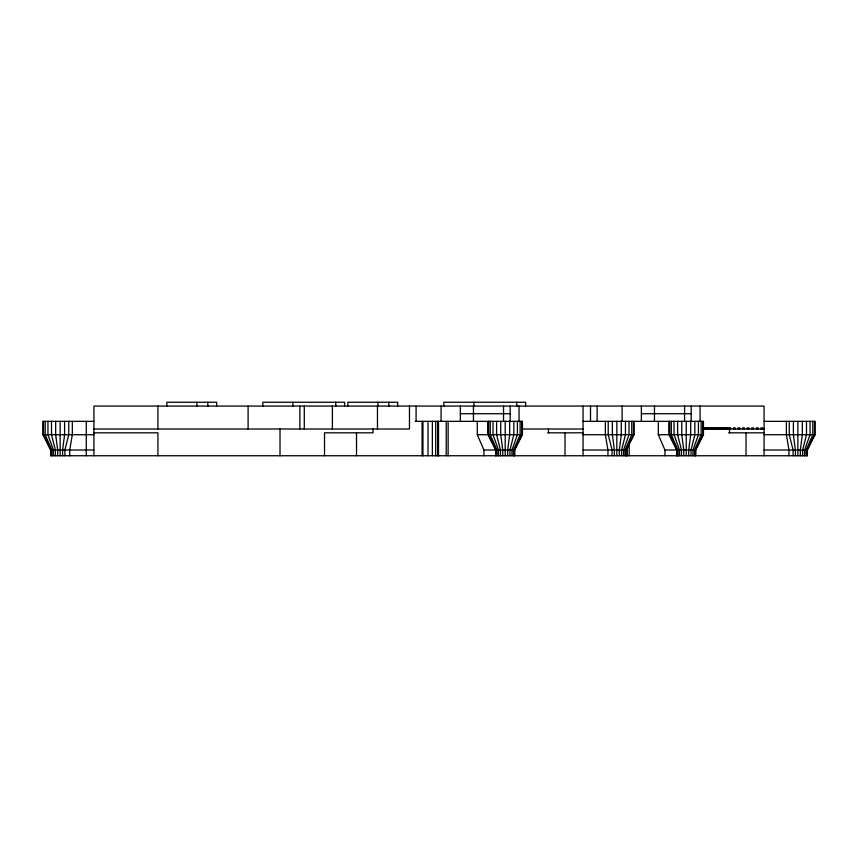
<?xml version="1.0" encoding="UTF-8"?>
<svg xmlns="http://www.w3.org/2000/svg" width="858" height="858" viewBox="0 0 858 858"><rect width="100%" height="100%" fill="white"/><g stroke="black" fill="none" stroke-linecap="round" stroke-linejoin="round"><path stroke-width="1.29" d="M514.725 455.748L514.725 450.021L522.436 434.727L522.436 421.353L415.336 421.353M626.361 455.748L626.361 450.021L634.073 434.727L634.073 421.353M695.763 455.748L695.763 450.021L703.474 434.727L703.474 421.353L583.054 421.353M93.919 421.353L42.9 421.353L42.9 434.727L50.611 450.021L50.611 455.748L807.389 455.748L807.389 450.021L815.1 434.727L815.1 421.353L764.081 421.353M460.338 413.717L510.156 413.717M641.376 413.717L691.183 413.717M702.53 427.852L730.608 427.852L730.608 429M93.919 429L409.47 429L409.47 406.07M521.718 429L583.054 429M703.421 429L764.081 429M93.919 432.818L157.926 432.818L157.926 455.748M547.726 432.818L583.054 432.818M728.753 432.818L764.081 432.818M42.9 434.727L93.919 434.727M477.295 421.353L477.295 434.727L522.436 434.727M583.054 434.727L634.073 434.727M658.322 421.353L658.322 434.727L703.474 434.727M764.081 434.727L815.1 434.727M50.611 450.021L93.919 450.021M477.295 434.727L483.912 450.021L514.725 450.021M583.054 450.021L626.361 450.021M658.322 434.727L664.939 450.021L695.763 450.021M764.081 450.021L807.389 450.021M670.077 435.907L677.391 450.021L677.391 455.748M489.049 435.907L496.353 450.021M814.51 421.353L814.51 434.727L807.067 450.021L807.067 455.748M812.794 421.353L812.794 434.727L806.112 450.021L806.112 455.748M810.049 421.353L810.049 434.727L804.6 450.021L804.6 455.748M806.488 421.353L806.488 434.727L802.627 450.021L802.627 455.748M802.327 421.353L802.327 434.727L800.332 450.021L800.332 455.748M797.865 421.353L797.865 455.748M795.398 455.748L795.398 450.021L793.403 434.727L793.403 421.353M793.103 455.748L793.103 450.021L789.253 434.727L789.253 421.353M788.974 455.748L788.974 450.021L786.378 434.727L786.378 421.353M764.081 455.748L764.081 406.07L93.919 406.07L93.919 455.748M762.708 429L762.708 427.852L761.025 427.852L761.025 429M758.118 429L758.118 427.852L756.445 427.852L756.445 429M753.538 429L753.538 427.852L751.855 427.852L751.855 429M748.948 429L748.948 427.852L747.275 427.852L747.275 429M746.042 432.818L746.042 455.748M744.369 429L744.369 427.852L742.685 427.852L742.685 429M739.778 429L739.778 427.852L738.095 427.852L738.095 429M735.199 429L735.199 427.852L733.515 427.852L733.515 429M729.504 429L729.504 432.818M728.925 427.852L728.925 429M728.807 427.852L728.807 429M727.97 427.852L727.97 429M726.522 427.852L726.522 429M726.018 427.852L726.018 429M725.675 427.852L725.675 429M724.345 427.852L724.345 429M724.227 427.852L724.227 429M723.391 427.852L723.391 429M721.932 427.852L721.932 429M721.439 427.852L721.439 429M721.095 427.852L721.095 429M719.637 427.852L719.755 429M718.8 427.852L718.8 429M717.352 427.852L717.352 429M716.848 427.852L716.848 429M716.505 427.852L716.505 429M715.175 427.852L715.175 429M715.057 427.852L715.057 429M714.21 427.852L714.21 429M712.762 427.852L712.762 429M712.269 427.852L712.269 429M711.925 427.852L711.925 429M710.585 427.852L710.467 429M709.63 427.852L709.63 429M708.172 427.852L708.172 429M707.678 427.852L707.678 429M707.335 427.852L707.335 429M705.995 427.852L705.995 429M705.887 427.852L705.887 429M705.04 427.852L705.04 429M703.592 427.852L703.592 429M702.884 421.353L702.884 434.727L695.441 450.021L695.441 455.748M701.158 421.353L701.158 434.727L694.487 450.021L694.487 455.748M700.074 406.07L700.074 421.353M698.423 421.353L698.423 434.727L692.974 450.021L692.974 455.748M694.851 421.353L694.851 434.727L691.001 450.021L691.001 455.748M691.183 406.07L691.183 421.353M690.701 421.353L690.701 434.727L688.706 450.021L688.706 455.748M686.239 421.353L686.239 455.748M684.566 406.07L684.566 421.353M683.772 455.748L683.772 450.021L681.778 434.727L681.778 421.353M681.477 455.748L681.477 450.021L677.616 434.727L677.616 421.353M679.504 455.748L679.504 450.021L674.045 434.727L674.045 421.353M677.981 455.748L677.981 450.021L671.31 434.727L671.31 421.353M677.037 455.748L677.037 450.021L669.583 434.727L669.583 421.353M676.705 455.748L676.705 450.021L669.004 434.727L669.004 421.353M669.476 421.353L669.476 434.727M664.939 450.021L664.939 455.748M654.472 406.07L654.472 421.353M641.376 406.07L641.376 421.353M633.483 421.353L633.483 434.727L626.04 450.021L626.04 455.748M631.756 421.353L631.756 434.727L625.085 450.021L625.085 455.748M629.171 443.843L629.171 455.748M629.021 421.353L629.021 434.727L623.573 450.021L623.573 455.748M627.262 447.812L627.262 455.748M625.45 421.353L625.45 434.727L621.6 450.021L621.6 455.748M622.104 406.07L622.104 421.353M621.299 421.353L621.299 434.727L619.304 450.021L619.304 455.748M616.838 421.353L616.838 455.748M614.371 455.748L614.371 450.021L612.376 434.727L612.376 421.353M612.076 455.748L612.076 450.021L608.215 434.727L608.215 421.353M607.947 455.748L607.947 450.021L605.351 434.727L605.351 421.353M597.125 406.07L597.125 421.353M590.508 406.07L590.508 421.353M583.054 406.07L583.054 455.748M565.014 432.818L565.014 455.748M548.466 429L548.466 432.818M525.622 406.07L525.622 402.252L443.822 402.252L443.822 406.07M521.846 421.353L521.846 434.727L514.403 450.021L514.403 455.748M520.13 421.353L520.13 434.727L513.449 450.021L513.449 455.748M519.047 406.07L519.047 421.353M517.395 421.353L517.395 434.727L511.936 450.021L511.936 455.748M516.795 402.252L516.795 406.07M513.824 421.353L513.824 434.727L509.963 450.021L509.963 455.748M510.156 406.07L510.156 421.353M509.663 421.353L509.663 434.727L507.668 450.021L507.668 455.748M505.201 421.353L505.201 455.748M503.539 406.07L503.539 421.353M502.734 455.748L502.734 450.021L500.74 434.727L500.74 421.353M500.439 455.748L500.439 450.021L496.589 434.727L496.589 421.353M498.466 455.748L498.466 450.021L493.018 434.727L493.018 421.353M496.954 455.748L496.954 450.021L490.283 434.727L490.283 421.353M495.999 455.748L495.999 450.021L488.556 434.727L488.556 421.353M495.677 455.748L495.677 450.021L487.966 434.727L487.966 421.353M488.438 421.353L488.438 434.727M483.912 450.021L483.912 455.748M473.916 402.252L473.916 406.07M473.444 406.07L473.444 421.353M460.338 406.07L460.338 421.353M448.133 421.353L448.133 455.748M446.224 421.353L446.224 455.748M441.076 406.07L441.076 421.353M438.524 421.353L438.524 455.748M438.17 421.353L438.17 455.748M437.805 421.353L437.805 455.748M435.703 421.353L435.703 455.748M432.368 421.353L432.368 455.748M428.013 421.353L428.013 455.748M422.951 421.353L422.951 455.748M422.104 421.353L422.104 455.748M416.087 406.07L416.087 421.353M397.662 406.263L397.662 402.252L347.844 402.252L347.844 406.07M388.835 402.252L388.835 406.263M377.938 402.252L377.938 406.07M377.466 406.07L377.466 429M373.069 429L373.069 432.818L324.517 432.818L324.517 455.748M356.52 432.818L356.52 455.748M344.594 406.07L344.594 402.252L262.784 402.252L262.784 406.07M335.768 402.252L335.768 406.07M332.378 406.07L332.378 429M304.29 406.07L304.29 429M299.871 406.07L299.871 429M292.878 402.252L292.878 406.07M280.019 429L280.019 455.748M248.101 406.07L248.101 429M216.624 406.263L216.624 402.252L166.817 402.252L166.817 406.07M207.797 402.252L207.797 406.263M196.911 402.252L196.911 406.07M157.926 406.07L157.926 429M86.272 421.353L86.272 455.748M72.319 421.353L72.319 434.727L69.713 450.021L69.713 455.748M68.747 421.353L68.747 434.727L64.897 450.021L64.897 455.748M64.597 421.353L64.597 434.727L62.602 450.021L62.602 455.748M60.135 421.353L60.135 455.748M57.668 455.748L57.668 450.021L55.673 434.727L55.673 421.353M55.373 455.748L55.373 450.021L51.512 434.727L51.512 421.353M53.4 455.748L53.4 450.021L47.951 434.727L47.951 421.353M51.888 455.748L51.888 450.021L45.206 434.727L45.206 421.353M50.933 455.748L50.933 450.021L43.49 434.727L43.49 421.353"/></g></svg>
